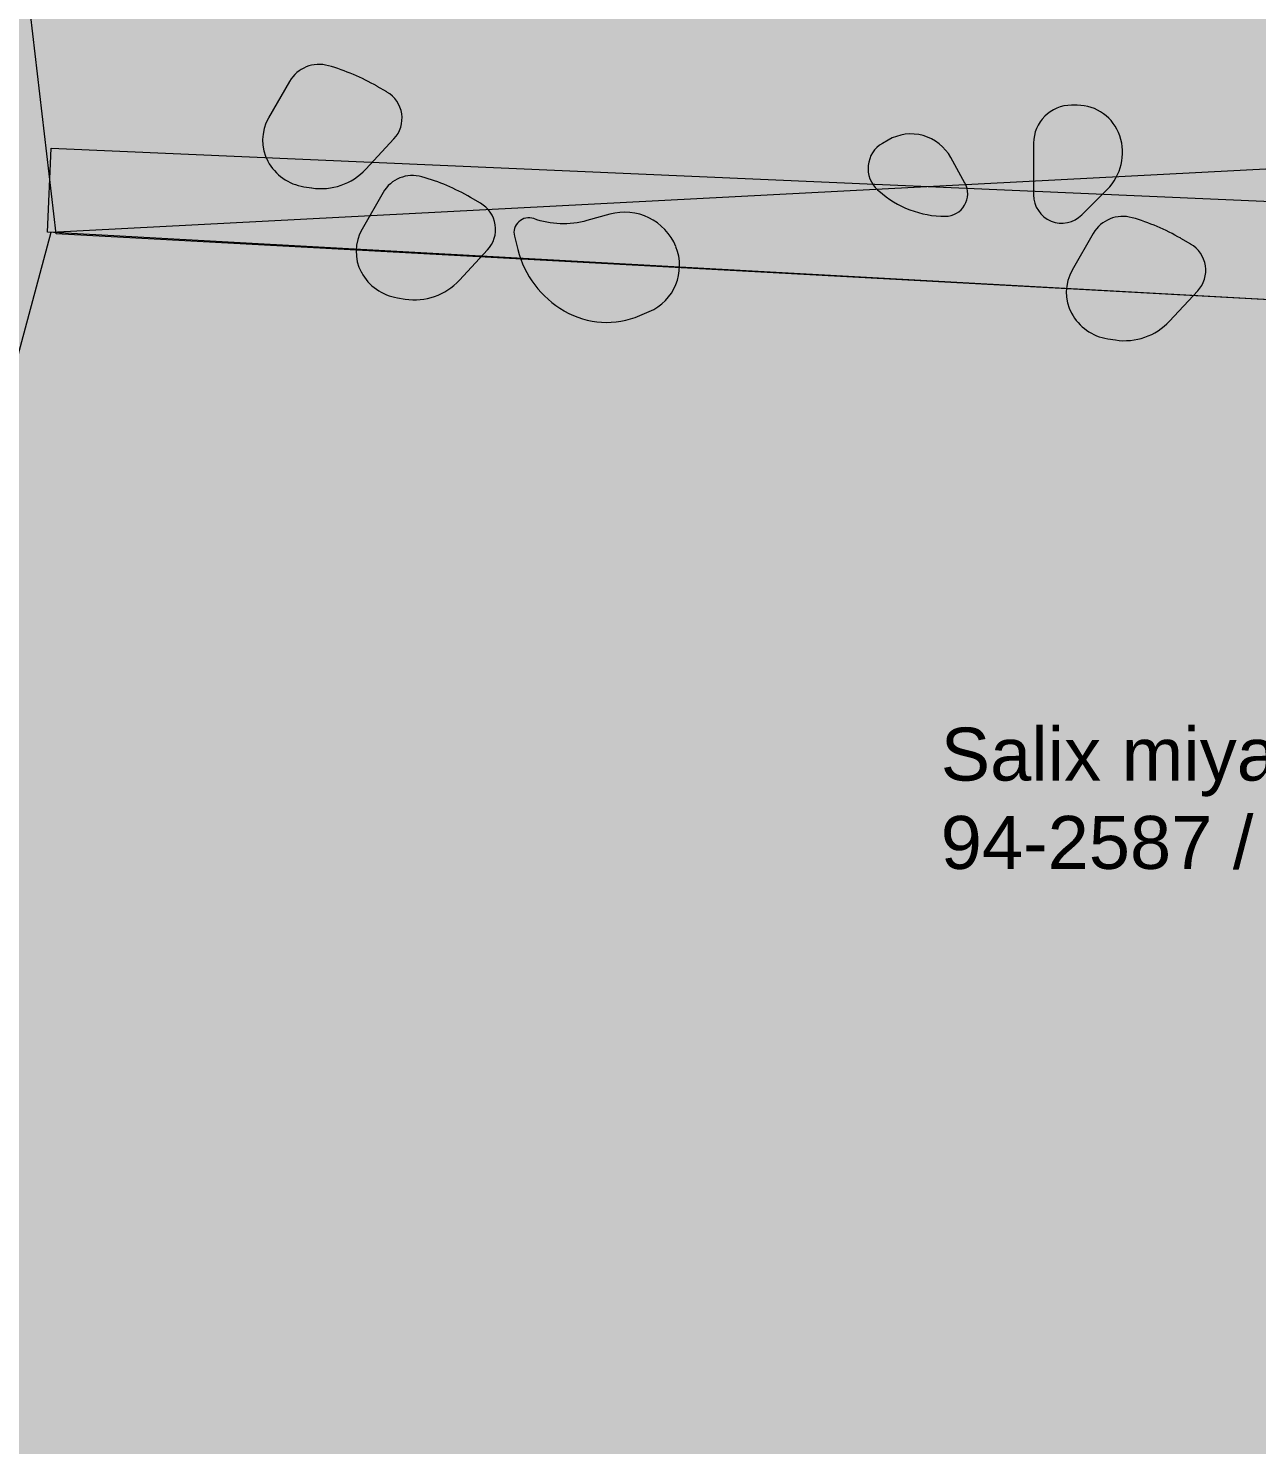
# Model space of a CAD drawing. Header units: metres. Extents: x 68582 to 69192, y 19191 to 19633.
# Drawn here: x 68707.1 to 68717.61, y 19306.64 to 19318.76 of the extents above; entities that cross this region are included whole.
import ezdxf

# ---------------------------------------------------------------- set-up
doc = ezdxf.new("R2010")
doc.units = ezdxf.units.M
doc.layers.get('0').update_dxf_attribs({"lineweight": 15})
doc.layers.add('hankintanumerot', color=7, linetype='Continuous', lineweight=5)
doc.layers.add('None', color=7, linetype='Continuous', lineweight=5)
doc.styles.add('Arial', font='arial.ttf')

msp = doc.modelspace()

# ---------------------------------------------------------------- hatches: boundary and pattern name
at = {"true_color": 0xd1f0d1, "transparency": 33554687}
msp.add_hatch(color=254, dxfattribs=at).paths.add_polyline_path([(68588.122, 19191.443), (69192.296, 19191.443), (69192.296, 19628.232), (68588.122, 19628.232)], flags=0)
at = {"true_color": 0xffffff, "transparency": 33554687}
msp.add_hatch(color=7, dxfattribs=at).paths.add_polyline_path([(68707.296, 19317.732), (68717.8, 19317.275), (68717.98, 19316.42), (68707.265, 19317.014)], flags=0)
at = {"layer": 'None', "linetype": 'Continuous', "lineweight": 0, "true_color": 0xa6caf0, "transparency": 33554687}
for points in [[(68717.62, 19317.56), (68717.98, 19316.42), (68707.34, 19317), (68707.12, 19318.88), (68706.3, 19321.14), (68706.4, 19325.6), (68706.4, 19326.8), (68705.4, 19330.4), (68705.4, 19336), (68706.6, 19344.8), (68707.4, 19350.4), (68707.8, 19355.2), (68707.8, 19359.8), (68707, 19368.6), (68706.4, 19373.8), (68704.6, 19378.6), (68702.8, 19386.2), (68703, 19389), (68705, 19392.2), (68705.4, 19393.47), (68711.75, 19395.52), (68712.8, 19394.2), (68714, 19394.2), (68716, 19394.4), (68718.2, 19392.8), (68719.6, 19389.2), (68720.6, 19386), (68721.8, 19383.6), (68727, 19378.8), (68730.4, 19375.8), (68733.8, 19373.4), (68736.6, 19370.4), (68738.4, 19369), (68741.2, 19364.8), (68741.8, 19362), (68742, 19358), (68741.2, 19352.4), (68739.4, 19346.8), (68738.2, 19343.8), (68736.6, 19340.8), (68732.37, 19337.6), (68728.2, 19332.4), (68725, 19329), (68723, 19326.2), (68720.56, 19321.68), (68719.84, 19320), (68718.84, 19318.38)], [(68717.98, 19316.42), (68719.199, 19314.637), (68720, 19312.3), (68721.189, 19308.3), (68721.889, 19304.4), (68722.324, 19303.031), (68723.728, 19300.6), (68724.2, 19300.098), (68725.45, 19299.01), (68727, 19297.906), (68732.6, 19296.251), (68735.613, 19295.97), (68741.159, 19295.97), (68746.1, 19296.296), (68754.8, 19297.3), (68762.2, 19298.166), (68767.661, 19298.768), (68769.4, 19298.768), (68772.7, 19298.276), (68775.684, 19297.411), (68776.943, 19296.684), (68778.19, 19295.15), (68781.641, 19290.905), (68783.434, 19287.8), (68784.295, 19285.3), (68784.62, 19283.4), (68784.68, 19282.143), (68784.68, 19272.77), (68784.401, 19269.5), (68783.61, 19266.53), (68781.993, 19263.7), (68779.703, 19259.733), (68778.55, 19258.58), (68775.491, 19257.2), (68771.9, 19255.354), (68767.892, 19253.523), (68765.1, 19252.55), (68762.745, 19252.085), (68760.058, 19251.623), (68755.485, 19250.395), (68749.8, 19248.868), (68745.4, 19247.928), (68740.4, 19247.232), (68732.7, 19247.079), (68725.281, 19247.746), (68723.77, 19248.119), (68719.46, 19251.4), (68714.159, 19256.2), (68712.442, 19258.2), (68709.801, 19262.1), (68709.02, 19264.09), (68708.376, 19267.463), (68707.423, 19276.4), (68707.303, 19278.5), (68707.13, 19286), (68706.877, 19296.987), (68706.738, 19303), (68706.567, 19310.4), (68706.591, 19314.4), (68707.296, 19317.014), (68717.74, 19317.56)]]:
    msp.add_hatch(color=151, dxfattribs=at).paths.add_polyline_path(points, flags=0)
at = {"layer": 'None', "linetype": 'Continuous', "lineweight": 0, "true_color": 0xffffff, "transparency": 33554687}
msp.add_hatch(color=7, dxfattribs=at).paths.add_polyline_path([(68699.767, 19291.068), (68698.85, 19300.03), (68698.611, 19303.021), (68698.468, 19306.019), (68698.42, 19309.019), (68698.42, 19315.559), (68698.54, 19326.601), (68698.9, 19337.637), (68699.246, 19345.617), (68699.28, 19346.852), (68699.275, 19348.087), (68699.231, 19349.322), (68699.147, 19350.555), (68699.025, 19351.784), (68698.863, 19353.009), (68698.663, 19354.228), (68698.424, 19355.44), (68698.146, 19356.644), (68697.739, 19358.183), (68697.282, 19359.709), (68696.776, 19361.218), (68696.221, 19362.711), (68695.617, 19364.184), (68694.966, 19365.638), (68694.268, 19367.069), (68685.377, 19384.574), (68687.16, 19385.48), (68696.038, 19368.001), (68696.768, 19366.504), (68697.449, 19364.984), (68698.08, 19363.442), (68698.661, 19361.881), (68699.191, 19360.301), (68699.669, 19358.705), (68700.095, 19357.095), (68700.385, 19355.836), (68700.635, 19354.568), (68700.845, 19353.292), (68701.014, 19352.011), (68701.142, 19350.725), (68701.229, 19349.435), (68701.276, 19348.144), (68701.281, 19346.851), (68701.246, 19345.559), (68700.611, 19330.961), (68700.468, 19326.559), (68700.42, 19322.155), (68700.42, 19318.747), (68700.421, 19318.713), (68700.422, 19318.678), (68700.425, 19318.643), (68700.43, 19318.608), (68700.435, 19318.574), (68700.442, 19318.54), (68700.45, 19318.506), (68700.459, 19318.472), (68700.469, 19318.439), (68700.48, 19318.406), (68700.493, 19318.373), (68700.506, 19318.341), (68700.521, 19318.31), (68700.537, 19318.279), (68700.554, 19318.248), (68700.571, 19318.218), (68700.59, 19318.189), (68700.61, 19318.16), (68700.631, 19318.133), (68700.653, 19318.106), (68700.676, 19318.079), (68700.7, 19318.054), (68700.724, 19318.029), (68700.75, 19318.005), (68700.776, 19317.982), (68700.803, 19317.96), (68700.831, 19317.939), (68700.859, 19317.919), (68700.889, 19317.9), (68700.918, 19317.882), (68700.949, 19317.865), (68700.98, 19317.849), (68701.012, 19317.835), (68701.044, 19317.821), (68701.076, 19317.808), (68701.109, 19317.797), (68701.142, 19317.787), (68701.176, 19317.778), (68701.21, 19317.77), (68701.244, 19317.763), (68701.278, 19317.757), (68701.313, 19317.753), (68701.348, 19317.75), (68701.383, 19317.748), (68701.417, 19317.747), (68707.296, 19317.732), (68707.296, 19317.014), (68701.534, 19317.014), (68701.499, 19317.013), (68701.465, 19317.011), (68701.43, 19317.008), (68701.396, 19317.004), (68701.362, 19316.999), (68701.328, 19316.992), (68701.294, 19316.985), (68701.261, 19316.976), (68701.228, 19316.966), (68701.195, 19316.955), (68701.163, 19316.942), (68701.131, 19316.929), (68701.1, 19316.914), (68701.069, 19316.899), (68701.038, 19316.882), (68701.009, 19316.865), (68700.98, 19316.846), (68700.951, 19316.826), (68700.924, 19316.806), (68700.897, 19316.784), (68700.87, 19316.762), (68700.845, 19316.738), (68700.82, 19316.714), (68700.796, 19316.689), (68700.774, 19316.663), (68700.752, 19316.637), (68700.731, 19316.609), (68700.71, 19316.581), (68700.691, 19316.552), (68700.673, 19316.523), (68700.656, 19316.493), (68700.64, 19316.462), (68700.625, 19316.431), (68700.611, 19316.4), (68700.598, 19316.368), (68700.587, 19316.335), (68700.576, 19316.302), (68700.567, 19316.269), (68700.559, 19316.235), (68700.552, 19316.202), (68700.546, 19316.168), (68700.541, 19316.133), (68700.537, 19316.099), (68700.535, 19316.064), (68700.534, 19316.03), (68700.42, 19309.06), (68700.467, 19306.096), (68700.609, 19303.135), (68700.845, 19300.18), (68701.751, 19291.325), (68702.85, 19281.21), (68700.862, 19280.994)], flags=0)
at = {"layer": 'None', "linetype": 'Continuous', "lineweight": 0, "true_color": 0xbbbbbb, "transparency": 33554687}
for points in [[(68709.669, 19318.438), (68709.659, 19318.44), (68709.649, 19318.443), (68709.639, 19318.444), (68709.629, 19318.446), (68709.619, 19318.447), (68709.609, 19318.448), (68709.598, 19318.449), (68709.588, 19318.449), (68709.578, 19318.449), (68709.568, 19318.448), (68709.558, 19318.447), (68709.548, 19318.446), (68709.538, 19318.444), (68709.528, 19318.442), (68709.518, 19318.44), (68709.508, 19318.438), (68709.498, 19318.435), (68709.489, 19318.431), (68709.479, 19318.428), (68709.47, 19318.424), (68709.461, 19318.419), (68709.452, 19318.415), (68709.443, 19318.41), (68709.434, 19318.405), (68709.426, 19318.399), (68709.417, 19318.393), (68709.409, 19318.387), (68709.401, 19318.381), (68709.394, 19318.374), (68709.386, 19318.367), (68709.379, 19318.36), (68709.372, 19318.352), (68709.365, 19318.345), (68709.359, 19318.337), (68709.353, 19318.329), (68709.347, 19318.32), (68709.342, 19318.312), (68709.336, 19318.303), (68709.156, 19317.991), (68709.15, 19317.979), (68709.144, 19317.968), (68709.138, 19317.956), (68709.133, 19317.944), (68709.128, 19317.932), (68709.124, 19317.92), (68709.12, 19317.908), (68709.117, 19317.895), (68709.114, 19317.883), (68709.111, 19317.87), (68709.109, 19317.858), (68709.107, 19317.845), (68709.106, 19317.832), (68709.105, 19317.819), (68709.105, 19317.806), (68709.105, 19317.793), (68709.105, 19317.781), (68709.106, 19317.768), (68709.108, 19317.755), (68709.109, 19317.742), (68709.112, 19317.729), (68709.114, 19317.717), (68709.117, 19317.704), (68709.121, 19317.692), (68709.124, 19317.68), (68709.129, 19317.668), (68709.133, 19317.656), (68709.139, 19317.644), (68709.144, 19317.632), (68709.15, 19317.621), (68709.157, 19317.608), (68709.165, 19317.596), (68709.173, 19317.583), (68709.181, 19317.571), (68709.19, 19317.56), (68709.199, 19317.549), (68709.208, 19317.538), (68709.218, 19317.527), (68709.228, 19317.517), (68709.239, 19317.507), (68709.25, 19317.497), (68709.261, 19317.488), (68709.273, 19317.479), (68709.285, 19317.471), (68709.297, 19317.463), (68709.309, 19317.455), (68709.322, 19317.448), (68709.335, 19317.441), (68709.348, 19317.435), (68709.361, 19317.429), (68709.375, 19317.424), (68709.389, 19317.419), (68709.402, 19317.415), (68709.417, 19317.411), (68709.431, 19317.408), (68709.445, 19317.405), (68709.459, 19317.402), (68709.525, 19317.392), (68709.543, 19317.39), (68709.561, 19317.388), (68709.579, 19317.387), (68709.598, 19317.386), (68709.616, 19317.386), (68709.634, 19317.387), (68709.653, 19317.388), (68709.671, 19317.39), (68709.689, 19317.393), (68709.707, 19317.396), (68709.725, 19317.4), (68709.742, 19317.405), (68709.76, 19317.41), (68709.777, 19317.415), (68709.794, 19317.422), (68709.811, 19317.429), (68709.828, 19317.436), (68709.844, 19317.444), (68709.86, 19317.453), (68709.876, 19317.462), (68709.892, 19317.472), (68709.907, 19317.482), (68709.922, 19317.493), (68709.936, 19317.504), (68709.95, 19317.516), (68709.963, 19317.528), (68709.977, 19317.541), (68709.989, 19317.554), (68710.229, 19317.812), (68710.235, 19317.819), (68710.241, 19317.825), (68710.246, 19317.833), (68710.251, 19317.84), (68710.256, 19317.847), (68710.261, 19317.855), (68710.266, 19317.863), (68710.27, 19317.87), (68710.274, 19317.878), (68710.277, 19317.887), (68710.281, 19317.895), (68710.284, 19317.903), (68710.287, 19317.912), (68710.289, 19317.92), (68710.291, 19317.929), (68710.293, 19317.938), (68710.295, 19317.947), (68710.296, 19317.955), (68710.297, 19317.964), (68710.298, 19317.973), (68710.298, 19317.982), (68710.298, 19317.991), (68710.298, 19318), (68710.297, 19318.009), (68710.296, 19318.018), (68710.295, 19318.027), (68710.294, 19318.036), (68710.292, 19318.044), (68710.29, 19318.053), (68710.287, 19318.062), (68710.285, 19318.07), (68710.282, 19318.079), (68710.278, 19318.087), (68710.275, 19318.095), (68710.271, 19318.103), (68710.267, 19318.111), (68710.263, 19318.119), (68710.258, 19318.127), (68710.253, 19318.134), (68710.248, 19318.141), (68710.242, 19318.149), (68710.237, 19318.156), (68710.231, 19318.162), (68710.225, 19318.169), (68710.218, 19318.175), (68710.212, 19318.181), (68710.205, 19318.187), (68710.198, 19318.193), (68710.191, 19318.198), (68710.184, 19318.203), (68710.176, 19318.208), (68710.169, 19318.213), (68710.084, 19318.261), (68710.035, 19318.289), (68709.984, 19318.315), (68709.933, 19318.339), (68709.882, 19318.362), (68709.829, 19318.384), (68709.776, 19318.403), (68709.723, 19318.421)], [(68712.417, 19318.495), (68712.406, 19318.495), (68712.396, 19318.494), (68712.386, 19318.494), (68712.375, 19318.493), (68712.365, 19318.491), (68712.355, 19318.49), (68712.345, 19318.487), (68712.335, 19318.485), (68712.324, 19318.482), (68712.315, 19318.479), (68712.305, 19318.475), (68712.295, 19318.472), (68712.286, 19318.467), (68712.276, 19318.463), (68712.267, 19318.458), (68712.258, 19318.453), (68712.249, 19318.448), (68712.24, 19318.442), (68712.232, 19318.436), (68712.224, 19318.429), (68712.216, 19318.423), (68712.208, 19318.416), (68712.2, 19318.409), (68712.193, 19318.401), (68712.186, 19318.394), (68712.179, 19318.386), (68712.173, 19318.378), (68712.167, 19318.369), (68712.161, 19318.361), (68712.155, 19318.352), (68712.15, 19318.343), (68712.145, 19318.334), (68712.14, 19318.325), (68712.136, 19318.315), (68712.132, 19318.306), (68712.128, 19318.296), (68712.125, 19318.286), (68712.122, 19318.276), (68712.119, 19318.266), (68712.117, 19318.256), (68712.115, 19318.246), (68712.113, 19318.236), (68712.072, 19317.942), (68712.071, 19317.933), (68712.07, 19317.925), (68712.07, 19317.916), (68712.07, 19317.907), (68712.07, 19317.899), (68712.07, 19317.89), (68712.071, 19317.881), (68712.072, 19317.873), (68712.073, 19317.864), (68712.075, 19317.856), (68712.077, 19317.847), (68712.079, 19317.839), (68712.082, 19317.83), (68712.085, 19317.822), (68712.088, 19317.814), (68712.091, 19317.806), (68712.095, 19317.798), (68712.099, 19317.79), (68712.103, 19317.783), (68712.107, 19317.775), (68712.112, 19317.768), (68712.117, 19317.761), (68712.122, 19317.754), (68712.128, 19317.747), (68712.133, 19317.741), (68712.139, 19317.734), (68712.145, 19317.728), (68712.152, 19317.722), (68712.158, 19317.716), (68712.165, 19317.711), (68712.172, 19317.706), (68712.179, 19317.701), (68712.186, 19317.696), (68712.194, 19317.691), (68712.201, 19317.687), (68712.209, 19317.683), (68712.217, 19317.68), (68712.225, 19317.676), (68712.233, 19317.673), (68712.241, 19317.67), (68712.25, 19317.668), (68712.258, 19317.665), (68712.267, 19317.663), (68712.275, 19317.662), (68712.284, 19317.66), (68712.307, 19317.657), (68712.331, 19317.655), (68712.355, 19317.654), (68712.379, 19317.653), (68712.403, 19317.653), (68712.427, 19317.654), (68712.451, 19317.656), (68712.474, 19317.659), (68712.498, 19317.662), (68712.522, 19317.666), (68712.545, 19317.671), (68712.568, 19317.677), (68712.591, 19317.683), (68712.614, 19317.691), (68712.637, 19317.699), (68712.659, 19317.707), (68712.681, 19317.717), (68712.702, 19317.727), (68712.724, 19317.738), (68712.745, 19317.75), (68712.874, 19317.826), (68712.882, 19317.83), (68712.89, 19317.835), (68712.897, 19317.841), (68712.905, 19317.846), (68712.912, 19317.852), (68712.919, 19317.858), (68712.925, 19317.864), (68712.932, 19317.871), (68712.938, 19317.878), (68712.944, 19317.885), (68712.95, 19317.892), (68712.956, 19317.899), (68712.961, 19317.907), (68712.966, 19317.914), (68712.971, 19317.922), (68712.975, 19317.93), (68712.979, 19317.938), (68712.983, 19317.947), (68712.987, 19317.955), (68712.99, 19317.964), (68712.993, 19317.973), (68712.996, 19317.981), (68712.998, 19317.99), (68713, 19317.999), (68713.002, 19318.008), (68713.004, 19318.017), (68713.005, 19318.026), (68713.006, 19318.036), (68713.006, 19318.045), (68713.007, 19318.054), (68713.006, 19318.063), (68713.006, 19318.072), (68713.005, 19318.082), (68713.004, 19318.091), (68713.003, 19318.1), (68713.001, 19318.109), (68712.999, 19318.118), (68712.997, 19318.127), (68712.994, 19318.136), (68712.992, 19318.144), (68712.988, 19318.153), (68712.985, 19318.161), (68712.981, 19318.17), (68712.977, 19318.178), (68712.973, 19318.186), (68712.968, 19318.194), (68712.963, 19318.202), (68712.958, 19318.21), (68712.953, 19318.217), (68712.947, 19318.224), (68712.941, 19318.231), (68712.935, 19318.238), (68712.928, 19318.245), (68712.872, 19318.301), (68712.856, 19318.317), (68712.839, 19318.332), (68712.821, 19318.347), (68712.803, 19318.361), (68712.784, 19318.375), (68712.765, 19318.388), (68712.746, 19318.4), (68712.726, 19318.412), (68712.705, 19318.422), (68712.684, 19318.433), (68712.663, 19318.442), (68712.642, 19318.451), (68712.62, 19318.458), (68712.598, 19318.466), (68712.576, 19318.472), (68712.554, 19318.478), (68712.531, 19318.482), (68712.509, 19318.487), (68712.486, 19318.49), (68712.463, 19318.492), (68712.44, 19318.494)], [(68708.7, 19317.953), (68708.685, 19317.965), (68708.669, 19317.977), (68708.653, 19317.988), (68708.637, 19317.998), (68708.62, 19318.008), (68708.603, 19318.017), (68708.586, 19318.026), (68708.568, 19318.034), (68708.55, 19318.042), (68708.532, 19318.048), (68708.514, 19318.055), (68708.495, 19318.06), (68708.476, 19318.065), (68708.457, 19318.069), (68708.438, 19318.073), (68708.419, 19318.076), (68708.4, 19318.078), (68708.38, 19318.08), (68708.361, 19318.081), (68708.341, 19318.081), (68708.322, 19318.08), (68708.303, 19318.079), (68708.283, 19318.078), (68708.264, 19318.075), (68708.245, 19318.072), (68708.226, 19318.068), (68708.207, 19318.064), (68708.188, 19318.059), (68708.17, 19318.053), (68708.151, 19318.047), (68708.133, 19318.04), (68708.115, 19318.032), (68708.098, 19318.024), (68708.081, 19318.015), (68708.064, 19318.006), (68707.901, 19317.912), (68707.883, 19317.901), (68707.864, 19317.889), (68707.847, 19317.877), (68707.829, 19317.863), (68707.812, 19317.85), (68707.796, 19317.836), (68707.78, 19317.821), (68707.765, 19317.805), (68707.75, 19317.789), (68707.736, 19317.773), (68707.722, 19317.756), (68707.709, 19317.739), (68707.696, 19317.721), (68707.685, 19317.703), (68707.673, 19317.684), (68707.663, 19317.665), (68707.653, 19317.646), (68707.644, 19317.626), (68707.635, 19317.606), (68707.628, 19317.586), (68707.62, 19317.565), (68707.614, 19317.545), (68707.608, 19317.524), (68707.604, 19317.502), (68707.599, 19317.481), (68707.596, 19317.46), (68707.593, 19317.438), (68707.591, 19317.416), (68707.59, 19317.395), (68707.59, 19317.373), (68707.59, 19317.361), (68707.591, 19317.348), (68707.592, 19317.336), (68707.593, 19317.324), (68707.595, 19317.312), (68707.597, 19317.3), (68707.6, 19317.288), (68707.603, 19317.276), (68707.607, 19317.264), (68707.611, 19317.253), (68707.615, 19317.241), (68707.62, 19317.23), (68707.625, 19317.219), (68707.63, 19317.208), (68707.636, 19317.197), (68707.642, 19317.186), (68707.649, 19317.176), (68707.656, 19317.166), (68707.663, 19317.156), (68707.671, 19317.146), (68707.678, 19317.137), (68707.687, 19317.128), (68707.695, 19317.119), (68707.704, 19317.11), (68707.713, 19317.102), (68707.723, 19317.094), (68707.732, 19317.087), (68707.742, 19317.079), (68707.752, 19317.072), (68707.763, 19317.066), (68707.773, 19317.06), (68707.784, 19317.054), (68707.795, 19317.048), (68707.806, 19317.043), (68707.817, 19317.039), (68707.829, 19317.034), (68707.841, 19317.03), (68707.852, 19317.027), (68707.864, 19317.024), (68707.876, 19317.021), (68707.888, 19317.019), (68707.9, 19317.017), (68707.913, 19317.015), (68707.925, 19317.014), (68707.937, 19317.014), (68707.949, 19317.014), (68708.2, 19317.014), (68708.224, 19317.014), (68708.248, 19317.015), (68708.272, 19317.017), (68708.296, 19317.02), (68708.32, 19317.024), (68708.344, 19317.029), (68708.368, 19317.034), (68708.391, 19317.04), (68708.414, 19317.048), (68708.437, 19317.055), (68708.46, 19317.064), (68708.482, 19317.073), (68708.504, 19317.084), (68708.525, 19317.095), (68708.546, 19317.106), (68708.567, 19317.119), (68708.587, 19317.132), (68708.607, 19317.146), (68708.627, 19317.16), (68708.645, 19317.176), (68708.664, 19317.192), (68708.681, 19317.208), (68708.698, 19317.225), (68708.715, 19317.243), (68708.731, 19317.261), (68708.746, 19317.28), (68708.76, 19317.299), (68708.774, 19317.319), (68708.788, 19317.339), (68708.8, 19317.36), (68708.806, 19317.37), (68708.813, 19317.384), (68708.821, 19317.398), (68708.827, 19317.412), (68708.833, 19317.426), (68708.839, 19317.441), (68708.844, 19317.456), (68708.849, 19317.471), (68708.853, 19317.486), (68708.857, 19317.501), (68708.86, 19317.517), (68708.862, 19317.532), (68708.864, 19317.548), (68708.866, 19317.564), (68708.867, 19317.579), (68708.867, 19317.595), (68708.867, 19317.611), (68708.866, 19317.626), (68708.865, 19317.642), (68708.863, 19317.658), (68708.861, 19317.673), (68708.858, 19317.689), (68708.855, 19317.704), (68708.851, 19317.719), (68708.847, 19317.734), (68708.842, 19317.749), (68708.836, 19317.764), (68708.831, 19317.779), (68708.824, 19317.793), (68708.817, 19317.807), (68708.81, 19317.821), (68708.802, 19317.835), (68708.794, 19317.848), (68708.785, 19317.861), (68708.776, 19317.874), (68708.766, 19317.886), (68708.756, 19317.898), (68708.746, 19317.91), (68708.735, 19317.921), (68708.724, 19317.932), (68708.712, 19317.943)], [(68711.536, 19317.949), (68711.529, 19317.961), (68711.522, 19317.972), (68711.514, 19317.983), (68711.507, 19317.994), (68711.498, 19318.005), (68711.49, 19318.015), (68711.481, 19318.025), (68711.471, 19318.035), (68711.462, 19318.044), (68711.452, 19318.053), (68711.442, 19318.062), (68711.431, 19318.07), (68711.42, 19318.078), (68711.409, 19318.086), (68711.398, 19318.093), (68711.386, 19318.1), (68711.374, 19318.106), (68711.362, 19318.112), (68711.35, 19318.118), (68711.337, 19318.123), (68711.325, 19318.128), (68711.312, 19318.132), (68711.299, 19318.136), (68711.286, 19318.139), (68711.273, 19318.142), (68711.26, 19318.145), (68711.246, 19318.147), (68711.233, 19318.148), (68711.22, 19318.149), (68711.206, 19318.15), (68711.193, 19318.15), (68711.179, 19318.15), (68711.166, 19318.149), (68711.152, 19318.148), (68711.139, 19318.146), (68711.126, 19318.144), (68711.113, 19318.141), (68711.1, 19318.138), (68711.087, 19318.135), (68711.074, 19318.131), (68711.061, 19318.126), (68711.048, 19318.121), (68711.036, 19318.116), (68711.024, 19318.11), (68711.012, 19318.104), (68711, 19318.098), (68710.951, 19318.069), (68710.944, 19318.065), (68710.937, 19318.061), (68710.93, 19318.056), (68710.923, 19318.051), (68710.916, 19318.045), (68710.91, 19318.04), (68710.904, 19318.034), (68710.898, 19318.028), (68710.892, 19318.022), (68710.886, 19318.016), (68710.881, 19318.009), (68710.876, 19318.002), (68710.871, 19317.995), (68710.866, 19317.988), (68710.862, 19317.981), (68710.858, 19317.974), (68710.854, 19317.966), (68710.85, 19317.959), (68710.847, 19317.951), (68710.844, 19317.943), (68710.841, 19317.935), (68710.838, 19317.927), (68710.836, 19317.919), (68710.834, 19317.911), (68710.832, 19317.902), (68710.831, 19317.894), (68710.83, 19317.886), (68710.829, 19317.877), (68710.828, 19317.869), (68710.828, 19317.861), (68710.828, 19317.852), (68710.828, 19317.844), (68710.829, 19317.835), (68710.83, 19317.827), (68710.831, 19317.818), (68710.832, 19317.81), (68710.834, 19317.802), (68710.836, 19317.794), (68710.838, 19317.785), (68710.841, 19317.777), (68710.844, 19317.769), (68710.847, 19317.762), (68710.85, 19317.754), (68710.854, 19317.746), (68710.858, 19317.739), (68710.862, 19317.731), (68710.866, 19317.724), (68710.871, 19317.717), (68710.876, 19317.71), (68710.881, 19317.704), (68710.886, 19317.697), (68710.892, 19317.691), (68710.898, 19317.685), (68710.904, 19317.679), (68710.91, 19317.673), (68710.921, 19317.663), (68710.944, 19317.643), (68710.967, 19317.625), (68710.99, 19317.607), (68711.015, 19317.59), (68711.04, 19317.574), (68711.065, 19317.559), (68711.091, 19317.545), (68711.117, 19317.532), (68711.144, 19317.519), (68711.171, 19317.508), (68711.199, 19317.497), (68711.227, 19317.488), (68711.255, 19317.479), (68711.284, 19317.471), (68711.313, 19317.465), (68711.342, 19317.459), (68711.371, 19317.454), (68711.4, 19317.451), (68711.43, 19317.448), (68711.459, 19317.447), (68711.489, 19317.446), (68711.495, 19317.446), (68711.502, 19317.447), (68711.509, 19317.447), (68711.515, 19317.448), (68711.522, 19317.449), (68711.528, 19317.45), (68711.535, 19317.452), (68711.541, 19317.454), (68711.547, 19317.456), (68711.554, 19317.458), (68711.56, 19317.46), (68711.566, 19317.463), (68711.572, 19317.465), (68711.578, 19317.468), (68711.584, 19317.472), (68711.59, 19317.475), (68711.595, 19317.479), (68711.601, 19317.482), (68711.606, 19317.486), (68711.611, 19317.49), (68711.616, 19317.495), (68711.621, 19317.499), (68711.626, 19317.504), (68711.63, 19317.509), (68711.635, 19317.514), (68711.639, 19317.519), (68711.643, 19317.524), (68711.647, 19317.529), (68711.65, 19317.535), (68711.654, 19317.541), (68711.657, 19317.546), (68711.66, 19317.552), (68711.663, 19317.558), (68711.666, 19317.564), (68711.668, 19317.57), (68711.67, 19317.577), (68711.672, 19317.583), (68711.674, 19317.589), (68711.676, 19317.596), (68711.677, 19317.602), (68711.678, 19317.609), (68711.679, 19317.615), (68711.68, 19317.622), (68711.68, 19317.629), (68711.68, 19317.635), (68711.68, 19317.642), (68711.68, 19317.649), (68711.68, 19317.655), (68711.679, 19317.662), (68711.678, 19317.668), (68711.677, 19317.675), (68711.675, 19317.681), (68711.674, 19317.688), (68711.672, 19317.694), (68711.67, 19317.7), (68711.668, 19317.707), (68711.665, 19317.713), (68711.663, 19317.719), (68711.66, 19317.725), (68711.657, 19317.731)], [(68716.437, 19317.837), (68716.433, 19317.85), (68716.428, 19317.862), (68716.423, 19317.875), (68716.417, 19317.887), (68716.411, 19317.899), (68716.405, 19317.91), (68716.398, 19317.922), (68716.39, 19317.933), (68716.383, 19317.944), (68716.374, 19317.954), (68716.366, 19317.964), (68716.357, 19317.974), (68716.348, 19317.984), (68716.339, 19317.993), (68716.329, 19318.003), (68716.319, 19318.011), (68716.308, 19318.02), (68716.298, 19318.028), (68716.287, 19318.035), (68716.276, 19318.042), (68716.264, 19318.049), (68716.252, 19318.056), (68716.241, 19318.062), (68716.229, 19318.067), (68716.216, 19318.072), (68716.204, 19318.077), (68716.191, 19318.081), (68716.178, 19318.085), (68716.166, 19318.089), (68716.153, 19318.092), (68716.14, 19318.094), (68716.126, 19318.096), (68716.113, 19318.098), (68716.1, 19318.099), (68716.087, 19318.1), (68716.073, 19318.1), (68716.025, 19318.1), (68716.014, 19318.1), (68716.003, 19318.099), (68715.992, 19318.098), (68715.981, 19318.097), (68715.97, 19318.095), (68715.959, 19318.093), (68715.948, 19318.091), (68715.937, 19318.088), (68715.927, 19318.085), (68715.916, 19318.081), (68715.906, 19318.077), (68715.895, 19318.073), (68715.885, 19318.068), (68715.875, 19318.064), (68715.866, 19318.058), (68715.856, 19318.053), (68715.847, 19318.047), (68715.838, 19318.041), (68715.829, 19318.034), (68715.82, 19318.027), (68715.811, 19318.02), (68715.803, 19318.013), (68715.795, 19318.005), (68715.787, 19317.997), (68715.78, 19317.989), (68715.773, 19317.98), (68715.766, 19317.971), (68715.759, 19317.962), (68715.753, 19317.953), (68715.747, 19317.944), (68715.742, 19317.934), (68715.736, 19317.925), (68715.731, 19317.915), (68715.727, 19317.904), (68715.723, 19317.894), (68715.719, 19317.884), (68715.715, 19317.873), (68715.712, 19317.863), (68715.709, 19317.852), (68715.707, 19317.841), (68715.705, 19317.83), (68715.703, 19317.819), (68715.702, 19317.808), (68715.701, 19317.797), (68715.7, 19317.786), (68715.7, 19317.775), (68715.7, 19317.333), (68715.7, 19317.325), (68715.701, 19317.317), (68715.701, 19317.308), (68715.702, 19317.3), (68715.704, 19317.292), (68715.705, 19317.283), (68715.707, 19317.275), (68715.709, 19317.267), (68715.712, 19317.259), (68715.714, 19317.251), (68715.717, 19317.243), (68715.721, 19317.236), (68715.724, 19317.228), (68715.728, 19317.221), (68715.732, 19317.213), (68715.736, 19317.206), (68715.741, 19317.199), (68715.745, 19317.192), (68715.75, 19317.186), (68715.756, 19317.179), (68715.761, 19317.173), (68715.767, 19317.166), (68715.773, 19317.161), (68715.779, 19317.155), (68715.785, 19317.149), (68715.792, 19317.144), (68715.798, 19317.139), (68715.805, 19317.134), (68715.812, 19317.129), (68715.819, 19317.125), (68715.826, 19317.121), (68715.834, 19317.117), (68715.841, 19317.113), (68715.849, 19317.11), (68715.857, 19317.107), (68715.865, 19317.104), (68715.873, 19317.102), (68715.881, 19317.099), (68715.889, 19317.098), (68715.897, 19317.096), (68715.905, 19317.094), (68715.914, 19317.093), (68715.922, 19317.093), (68715.93, 19317.092), (68715.939, 19317.092), (68715.947, 19317.092), (68715.956, 19317.092), (68715.964, 19317.093), (68715.972, 19317.094), (68715.981, 19317.095), (68715.989, 19317.096), (68715.997, 19317.098), (68716.005, 19317.1), (68716.013, 19317.103), (68716.021, 19317.105), (68716.029, 19317.108), (68716.037, 19317.111), (68716.044, 19317.115), (68716.052, 19317.118), (68716.059, 19317.122), (68716.066, 19317.126), (68716.074, 19317.131), (68716.08, 19317.136), (68716.087, 19317.141), (68716.094, 19317.146), (68716.1, 19317.151), (68716.106, 19317.157), (68716.112, 19317.162), (68716.329, 19317.379), (68716.34, 19317.39), (68716.35, 19317.402), (68716.36, 19317.414), (68716.37, 19317.426), (68716.379, 19317.439), (68716.388, 19317.451), (68716.396, 19317.465), (68716.404, 19317.478), (68716.411, 19317.492), (68716.418, 19317.505), (68716.424, 19317.52), (68716.43, 19317.534), (68716.435, 19317.548), (68716.44, 19317.563), (68716.445, 19317.578), (68716.448, 19317.593), (68716.452, 19317.608), (68716.455, 19317.623), (68716.457, 19317.639), (68716.458, 19317.654), (68716.46, 19317.67), (68716.46, 19317.685), (68716.46, 19317.701), (68716.46, 19317.716), (68716.459, 19317.732), (68716.458, 19317.747), (68716.456, 19317.762), (68716.453, 19317.778), (68716.45, 19317.793), (68716.446, 19317.808), (68716.442, 19317.823)], [(68714.992, 19317.653), (68714.985, 19317.664), (68714.978, 19317.676), (68714.971, 19317.687), (68714.963, 19317.698), (68714.955, 19317.708), (68714.946, 19317.719), (68714.937, 19317.729), (68714.928, 19317.739), (68714.918, 19317.748), (68714.908, 19317.757), (68714.898, 19317.766), (68714.887, 19317.774), (68714.876, 19317.782), (68714.865, 19317.79), (68714.854, 19317.797), (68714.842, 19317.804), (68714.83, 19317.81), (68714.818, 19317.816), (68714.806, 19317.822), (68714.794, 19317.827), (68714.781, 19317.831), (68714.768, 19317.836), (68714.755, 19317.84), (68714.742, 19317.843), (68714.729, 19317.846), (68714.716, 19317.848), (68714.703, 19317.85), (68714.689, 19317.852), (68714.676, 19317.853), (68714.662, 19317.854), (68714.649, 19317.854), (68714.636, 19317.853), (68714.622, 19317.853), (68714.609, 19317.851), (68714.595, 19317.85), (68714.582, 19317.848), (68714.569, 19317.845), (68714.556, 19317.842), (68714.543, 19317.838), (68714.53, 19317.834), (68714.517, 19317.83), (68714.505, 19317.825), (68714.492, 19317.82), (68714.48, 19317.814), (68714.468, 19317.808), (68714.456, 19317.802), (68714.407, 19317.773), (68714.4, 19317.769), (68714.393, 19317.764), (68714.386, 19317.759), (68714.379, 19317.754), (68714.373, 19317.749), (68714.366, 19317.743), (68714.36, 19317.738), (68714.354, 19317.732), (68714.348, 19317.726), (68714.343, 19317.719), (68714.337, 19317.713), (68714.332, 19317.706), (68714.327, 19317.699), (68714.323, 19317.692), (68714.318, 19317.685), (68714.314, 19317.678), (68714.31, 19317.67), (68714.306, 19317.662), (68714.303, 19317.655), (68714.3, 19317.647), (68714.297, 19317.639), (68714.294, 19317.631), (68714.292, 19317.623), (68714.29, 19317.614), (68714.288, 19317.606), (68714.287, 19317.598), (68714.286, 19317.589), (68714.285, 19317.581), (68714.284, 19317.573), (68714.284, 19317.564), (68714.284, 19317.556), (68714.284, 19317.547), (68714.285, 19317.539), (68714.286, 19317.53), (68714.287, 19317.522), (68714.288, 19317.514), (68714.29, 19317.506), (68714.292, 19317.497), (68714.295, 19317.489), (68714.297, 19317.481), (68714.3, 19317.473), (68714.303, 19317.465), (68714.306, 19317.458), (68714.31, 19317.45), (68714.314, 19317.442), (68714.318, 19317.435), (68714.323, 19317.428), (68714.327, 19317.421), (68714.332, 19317.414), (68714.337, 19317.407), (68714.343, 19317.401), (68714.348, 19317.394), (68714.354, 19317.388), (68714.36, 19317.382), (68714.366, 19317.377), (68714.378, 19317.366), (68714.4, 19317.347), (68714.423, 19317.329), (68714.447, 19317.311), (68714.471, 19317.294), (68714.496, 19317.278), (68714.521, 19317.263), (68714.547, 19317.249), (68714.573, 19317.235), (68714.6, 19317.223), (68714.628, 19317.211), (68714.655, 19317.201), (68714.683, 19317.191), (68714.711, 19317.183), (68714.74, 19317.175), (68714.769, 19317.168), (68714.798, 19317.163), (68714.827, 19317.158), (68714.856, 19317.155), (68714.886, 19317.152), (68714.915, 19317.151), (68714.945, 19317.15), (68714.952, 19317.15), (68714.958, 19317.15), (68714.965, 19317.151), (68714.971, 19317.152), (68714.978, 19317.153), (68714.984, 19317.154), (68714.991, 19317.156), (68714.997, 19317.157), (68715.004, 19317.159), (68715.01, 19317.161), (68715.016, 19317.164), (68715.022, 19317.166), (68715.028, 19317.169), (68715.034, 19317.172), (68715.04, 19317.175), (68715.046, 19317.179), (68715.051, 19317.182), (68715.057, 19317.186), (68715.062, 19317.19), (68715.067, 19317.194), (68715.072, 19317.198), (68715.077, 19317.203), (68715.082, 19317.208), (68715.086, 19317.212), (68715.091, 19317.217), (68715.095, 19317.222), (68715.099, 19317.228), (68715.103, 19317.233), (68715.107, 19317.239), (68715.11, 19317.244), (68715.113, 19317.25), (68715.116, 19317.256), (68715.119, 19317.262), (68715.122, 19317.268), (68715.124, 19317.274), (68715.127, 19317.28), (68715.129, 19317.287), (68715.13, 19317.293), (68715.132, 19317.3), (68715.133, 19317.306), (68715.134, 19317.313), (68715.135, 19317.319), (68715.136, 19317.326), (68715.136, 19317.332), (68715.137, 19317.339), (68715.137, 19317.346), (68715.136, 19317.352), (68715.136, 19317.359), (68715.135, 19317.365), (68715.134, 19317.372), (68715.133, 19317.379), (68715.132, 19317.385), (68715.13, 19317.391), (68715.128, 19317.398), (68715.126, 19317.404), (68715.124, 19317.41), (68715.121, 19317.417), (68715.119, 19317.423), (68715.116, 19317.429), (68715.113, 19317.434)], [(68710.469, 19317.487), (68710.459, 19317.49), (68710.449, 19317.492), (68710.439, 19317.494), (68710.429, 19317.496), (68710.419, 19317.497), (68710.409, 19317.498), (68710.398, 19317.499), (68710.388, 19317.499), (68710.378, 19317.499), (68710.368, 19317.498), (68710.358, 19317.497), (68710.348, 19317.496), (68710.338, 19317.494), (68710.328, 19317.492), (68710.318, 19317.49), (68710.308, 19317.487), (68710.298, 19317.484), (68710.289, 19317.481), (68710.279, 19317.477), (68710.27, 19317.474), (68710.261, 19317.469), (68710.252, 19317.465), (68710.243, 19317.46), (68710.234, 19317.454), (68710.226, 19317.449), (68710.217, 19317.443), (68710.209, 19317.437), (68710.201, 19317.431), (68710.194, 19317.424), (68710.186, 19317.417), (68710.179, 19317.41), (68710.172, 19317.402), (68710.165, 19317.395), (68710.159, 19317.387), (68710.153, 19317.379), (68710.147, 19317.37), (68710.142, 19317.362), (68710.136, 19317.353), (68709.956, 19317.04), (68709.95, 19317.029), (68709.944, 19317.018), (68709.938, 19317.006), (68709.933, 19316.994), (68709.928, 19316.982), (68709.924, 19316.97), (68709.92, 19316.958), (68709.917, 19316.945), (68709.914, 19316.933), (68709.911, 19316.92), (68709.909, 19316.908), (68709.907, 19316.895), (68709.906, 19316.882), (68709.905, 19316.869), (68709.905, 19316.856), (68709.905, 19316.843), (68709.905, 19316.83), (68709.906, 19316.818), (68709.908, 19316.805), (68709.909, 19316.792), (68709.912, 19316.779), (68709.914, 19316.767), (68709.917, 19316.754), (68709.921, 19316.742), (68709.924, 19316.73), (68709.929, 19316.717), (68709.933, 19316.705), (68709.939, 19316.694), (68709.944, 19316.682), (68709.95, 19316.671), (68709.957, 19316.658), (68709.965, 19316.645), (68709.973, 19316.633), (68709.981, 19316.621), (68709.99, 19316.61), (68709.999, 19316.598), (68710.008, 19316.587), (68710.018, 19316.577), (68710.028, 19316.567), (68710.039, 19316.557), (68710.05, 19316.547), (68710.061, 19316.538), (68710.073, 19316.529), (68710.085, 19316.521), (68710.097, 19316.513), (68710.109, 19316.505), (68710.122, 19316.498), (68710.135, 19316.491), (68710.148, 19316.485), (68710.161, 19316.479), (68710.175, 19316.474), (68710.189, 19316.469), (68710.202, 19316.465), (68710.217, 19316.461), (68710.231, 19316.457), (68710.245, 19316.454), (68710.259, 19316.452), (68710.325, 19316.442), (68710.343, 19316.44), (68710.361, 19316.438), (68710.379, 19316.437), (68710.398, 19316.436), (68710.416, 19316.436), (68710.434, 19316.437), (68710.453, 19316.438), (68710.471, 19316.44), (68710.489, 19316.443), (68710.507, 19316.446), (68710.525, 19316.45), (68710.542, 19316.454), (68710.56, 19316.46), (68710.577, 19316.465), (68710.594, 19316.472), (68710.611, 19316.478), (68710.628, 19316.486), (68710.644, 19316.494), (68710.66, 19316.503), (68710.676, 19316.512), (68710.692, 19316.522), (68710.707, 19316.532), (68710.722, 19316.543), (68710.736, 19316.554), (68710.75, 19316.566), (68710.763, 19316.578), (68710.777, 19316.591), (68710.789, 19316.604), (68711.029, 19316.862), (68711.035, 19316.869), (68711.041, 19316.875), (68711.046, 19316.882), (68711.051, 19316.89), (68711.056, 19316.897), (68711.061, 19316.905), (68711.066, 19316.912), (68711.07, 19316.92), (68711.074, 19316.928), (68711.077, 19316.937), (68711.081, 19316.945), (68711.084, 19316.953), (68711.087, 19316.962), (68711.089, 19316.97), (68711.091, 19316.979), (68711.093, 19316.988), (68711.095, 19316.997), (68711.096, 19317.005), (68711.097, 19317.014), (68711.098, 19317.023), (68711.098, 19317.032), (68711.098, 19317.041), (68711.098, 19317.05), (68711.097, 19317.059), (68711.096, 19317.068), (68711.095, 19317.077), (68711.094, 19317.086), (68711.092, 19317.094), (68711.09, 19317.103), (68711.087, 19317.112), (68711.085, 19317.12), (68711.082, 19317.129), (68711.078, 19317.137), (68711.075, 19317.145), (68711.071, 19317.153), (68711.067, 19317.161), (68711.063, 19317.169), (68711.058, 19317.177), (68711.053, 19317.184), (68711.048, 19317.191), (68711.042, 19317.198), (68711.037, 19317.205), (68711.031, 19317.212), (68711.025, 19317.219), (68711.018, 19317.225), (68711.012, 19317.231), (68711.005, 19317.237), (68710.998, 19317.243), (68710.991, 19317.248), (68710.984, 19317.253), (68710.976, 19317.258), (68710.969, 19317.262), (68710.884, 19317.311), (68710.835, 19317.339), (68710.784, 19317.365), (68710.733, 19317.389), (68710.682, 19317.412), (68710.629, 19317.433), (68710.576, 19317.453), (68710.523, 19317.471)], [(68713.729, 19317.353), (68713.707, 19317.364), (68713.684, 19317.375), (68713.662, 19317.384), (68713.638, 19317.393), (68713.615, 19317.401), (68713.591, 19317.409), (68713.567, 19317.415), (68713.543, 19317.421), (68713.519, 19317.426), (68713.494, 19317.43), (68713.469, 19317.433), (68713.445, 19317.436), (68713.42, 19317.437), (68713.395, 19317.438), (68713.37, 19317.438), (68713.345, 19317.437), (68713.321, 19317.435), (68713.296, 19317.433), (68713.271, 19317.429), (68713.247, 19317.425), (68713.223, 19317.42), (68713.198, 19317.414), (68713.174, 19317.408), (68713.151, 19317.4), (68713.14, 19317.396), (68713.13, 19317.392), (68713.12, 19317.388), (68713.11, 19317.383), (68713.1, 19317.378), (68713.091, 19317.373), (68713.081, 19317.367), (68713.072, 19317.361), (68713.063, 19317.355), (68713.054, 19317.348), (68713.046, 19317.341), (68713.038, 19317.334), (68713.03, 19317.326), (68713.022, 19317.318), (68713.014, 19317.31), (68713.007, 19317.302), (68713, 19317.293), (68712.994, 19317.284), (68712.988, 19317.275), (68712.982, 19317.266), (68712.976, 19317.256), (68712.971, 19317.247), (68712.966, 19317.237), (68712.961, 19317.227), (68712.957, 19317.217), (68712.953, 19317.206), (68712.95, 19317.196), (68712.947, 19317.185), (68712.944, 19317.175), (68712.941, 19317.164), (68712.939, 19317.153), (68712.938, 19317.142), (68712.937, 19317.131), (68712.936, 19317.12), (68712.935, 19317.109), (68712.935, 19317.098), (68712.935, 19317.087), (68712.936, 19317.076), (68712.937, 19317.065), (68712.939, 19317.054), (68712.94, 19317.044), (68712.943, 19317.033), (68712.945, 19317.022), (68712.948, 19317.011), (68712.951, 19317.001), (68712.973, 19316.935), (68712.98, 19316.917), (68712.987, 19316.898), (68712.995, 19316.88), (68713.004, 19316.862), (68713.013, 19316.844), (68713.023, 19316.826), (68713.033, 19316.809), (68713.044, 19316.793), (68713.055, 19316.776), (68713.067, 19316.76), (68713.08, 19316.745), (68713.093, 19316.73), (68713.107, 19316.715), (68713.121, 19316.701), (68713.136, 19316.687), (68713.151, 19316.674), (68713.166, 19316.662), (68713.182, 19316.65), (68713.198, 19316.638), (68713.215, 19316.627), (68713.232, 19316.617), (68713.25, 19316.607), (68713.267, 19316.598), (68713.286, 19316.589), (68713.304, 19316.581), (68713.323, 19316.574), (68713.341, 19316.568), (68713.36, 19316.562), (68713.38, 19316.556), (68713.399, 19316.552), (68713.419, 19316.548), (68713.438, 19316.544), (68713.458, 19316.542), (68713.478, 19316.54), (68713.641, 19316.527), (68713.664, 19316.525), (68713.686, 19316.524), (68713.709, 19316.525), (68713.732, 19316.526), (68713.754, 19316.527), (68713.777, 19316.53), (68713.799, 19316.533), (68713.821, 19316.537), (68713.843, 19316.542), (68713.865, 19316.548), (68713.887, 19316.554), (68713.908, 19316.561), (68713.929, 19316.569), (68713.95, 19316.577), (68713.971, 19316.587), (68713.991, 19316.597), (68714.011, 19316.608), (68714.031, 19316.619), (68714.05, 19316.631), (68714.068, 19316.644), (68714.087, 19316.657), (68714.104, 19316.671), (68714.121, 19316.686), (68714.138, 19316.701), (68714.154, 19316.717), (68714.17, 19316.733), (68714.185, 19316.75), (68714.191, 19316.757), (68714.196, 19316.764), (68714.202, 19316.772), (68714.207, 19316.779), (68714.211, 19316.787), (68714.216, 19316.795), (68714.22, 19316.803), (68714.224, 19316.811), (68714.228, 19316.819), (68714.231, 19316.828), (68714.234, 19316.836), (68714.237, 19316.845), (68714.24, 19316.853), (68714.242, 19316.862), (68714.244, 19316.871), (68714.245, 19316.88), (68714.246, 19316.889), (68714.247, 19316.898), (68714.248, 19316.907), (68714.248, 19316.916), (68714.248, 19316.925), (68714.248, 19316.934), (68714.248, 19316.943), (68714.247, 19316.952), (68714.245, 19316.961), (68714.244, 19316.97), (68714.242, 19316.979), (68714.24, 19316.988), (68714.237, 19316.997), (68714.235, 19317.005), (68714.232, 19317.014), (68714.228, 19317.022), (68714.225, 19317.031), (68714.221, 19317.039), (68714.216, 19317.047), (68714.212, 19317.055), (68714.207, 19317.062), (68714.202, 19317.07), (68714.197, 19317.077), (68714.191, 19317.085), (68714.186, 19317.092), (68714.18, 19317.098), (68714.173, 19317.105), (68714.167, 19317.111), (68714.16, 19317.118), (68714.153, 19317.123), (68714.146, 19317.129), (68714.139, 19317.135), (68714.132, 19317.14), (68714.124, 19317.145), (68714.116, 19317.149), (68714.108, 19317.154)], [(68711.425, 19317.13), (68711.421, 19317.132), (68711.417, 19317.133), (68711.412, 19317.134), (68711.408, 19317.135), (68711.404, 19317.136), (68711.399, 19317.136), (68711.395, 19317.137), (68711.39, 19317.137), (68711.386, 19317.137), (68711.381, 19317.137), (68711.377, 19317.137), (68711.373, 19317.137), (68711.368, 19317.137), (68711.364, 19317.136), (68711.359, 19317.135), (68711.355, 19317.135), (68711.351, 19317.133), (68711.346, 19317.132), (68711.342, 19317.131), (68711.338, 19317.13), (68711.334, 19317.128), (68711.33, 19317.126), (68711.326, 19317.124), (68711.322, 19317.122), (68711.318, 19317.12), (68711.314, 19317.118), (68711.31, 19317.115), (68711.307, 19317.113), (68711.303, 19317.11), (68711.3, 19317.107), (68711.297, 19317.104), (68711.293, 19317.101), (68711.29, 19317.098), (68711.287, 19317.095), (68711.284, 19317.091), (68711.282, 19317.088), (68711.279, 19317.084), (68711.276, 19317.081), (68711.274, 19317.077), (68711.272, 19317.073), (68711.27, 19317.069), (68711.268, 19317.065), (68711.266, 19317.061), (68711.264, 19317.057), (68711.262, 19317.053), (68711.261, 19317.049), (68711.26, 19317.045), (68711.259, 19317.04), (68711.258, 19317.036), (68711.257, 19317.032), (68711.256, 19317.027), (68711.256, 19317.023), (68711.255, 19317.018), (68711.255, 19317.014), (68711.255, 19317.01), (68711.255, 19317.005), (68711.255, 19317.001), (68711.256, 19316.996), (68711.256, 19316.992), (68711.257, 19316.987), (68711.258, 19316.983), (68711.259, 19316.979), (68711.288, 19316.865), (68711.296, 19316.837), (68711.305, 19316.809), (68711.314, 19316.781), (68711.325, 19316.754), (68711.336, 19316.727), (68711.349, 19316.7), (68711.362, 19316.674), (68711.377, 19316.649), (68711.392, 19316.624), (68711.408, 19316.599), (68711.425, 19316.575), (68711.442, 19316.552), (68711.461, 19316.529), (68711.48, 19316.507), (68711.5, 19316.485), (68711.521, 19316.465), (68711.543, 19316.445), (68711.565, 19316.426), (68711.588, 19316.407), (68711.611, 19316.39), (68711.635, 19316.373), (68711.66, 19316.357), (68711.685, 19316.342), (68711.688, 19316.34), (68711.71, 19316.328), (68711.732, 19316.316), (68711.754, 19316.306), (68711.777, 19316.296), (68711.8, 19316.287), (68711.823, 19316.279), (68711.847, 19316.272), (68711.871, 19316.265), (68711.895, 19316.26), (68711.919, 19316.255), (68711.944, 19316.251), (68711.968, 19316.248), (68711.993, 19316.245), (68712.017, 19316.244), (68712.042, 19316.243), (68712.067, 19316.243), (68712.092, 19316.244), (68712.116, 19316.246), (68712.141, 19316.249), (68712.165, 19316.252), (68712.19, 19316.257), (68712.214, 19316.262), (68712.238, 19316.268), (68712.262, 19316.275), (68712.285, 19316.283), (68712.308, 19316.291), (68712.331, 19316.301), (68712.412, 19316.335), (68712.426, 19316.341), (68712.439, 19316.347), (68712.452, 19316.354), (68712.465, 19316.362), (68712.477, 19316.37), (68712.49, 19316.378), (68712.501, 19316.387), (68712.513, 19316.396), (68712.524, 19316.405), (68712.535, 19316.415), (68712.546, 19316.425), (68712.556, 19316.436), (68712.566, 19316.447), (68712.576, 19316.458), (68712.585, 19316.47), (68712.594, 19316.482), (68712.602, 19316.494), (68712.61, 19316.506), (68712.617, 19316.519), (68712.624, 19316.532), (68712.631, 19316.545), (68712.637, 19316.559), (68712.643, 19316.573), (68712.648, 19316.586), (68712.652, 19316.6), (68712.657, 19316.615), (68712.66, 19316.629), (68712.663, 19316.643), (68712.666, 19316.658), (68712.668, 19316.673), (68712.67, 19316.687), (68712.671, 19316.702), (68712.672, 19316.717), (68712.672, 19316.732), (68712.672, 19316.746), (68712.671, 19316.761), (68712.669, 19316.776), (68712.667, 19316.79), (68712.665, 19316.805), (68712.662, 19316.82), (68712.659, 19316.834), (68712.655, 19316.848), (68712.65, 19316.862), (68712.645, 19316.876), (68712.64, 19316.89), (68712.633, 19316.905), (68712.626, 19316.92), (68712.619, 19316.935), (68712.611, 19316.949), (68712.602, 19316.963), (68712.593, 19316.977), (68712.584, 19316.99), (68712.574, 19317.003), (68712.564, 19317.016), (68712.553, 19317.028), (68712.542, 19317.04), (68712.53, 19317.052), (68712.518, 19317.063), (68712.506, 19317.074), (68712.493, 19317.084), (68712.48, 19317.094), (68712.466, 19317.103), (68712.453, 19317.112), (68712.438, 19317.121), (68712.424, 19317.129), (68712.41, 19317.136), (68712.395, 19317.143), (68712.38, 19317.15), (68712.364, 19317.156), (68712.349, 19317.161), (68712.333, 19317.166), (68712.317, 19317.17), (68712.301, 19317.174), (68712.285, 19317.177), (68712.269, 19317.18), (68712.253, 19317.182), (68712.236, 19317.183), (68712.22, 19317.184), (68712.204, 19317.185), (68712.187, 19317.184), (68712.171, 19317.184), (68712.154, 19317.182), (68712.138, 19317.181), (68712.122, 19317.178), (68712.106, 19317.175), (68712.09, 19317.172), (68712.074, 19317.167), (68711.88, 19317.114), (68711.855, 19317.107), (68711.83, 19317.102), (68711.805, 19317.097), (68711.779, 19317.093), (68711.754, 19317.09), (68711.728, 19317.088), (68711.703, 19317.087), (68711.677, 19317.086), (68711.651, 19317.087), (68711.626, 19317.088), (68711.6, 19317.09), (68711.575, 19317.094), (68711.549, 19317.097), (68711.524, 19317.102), (68711.499, 19317.108), (68711.474, 19317.115), (68711.449, 19317.122)], [(68716.544, 19317.137), (68716.534, 19317.14), (68716.524, 19317.142), (68716.514, 19317.144), (68716.504, 19317.146), (68716.494, 19317.147), (68716.484, 19317.148), (68716.473, 19317.149), (68716.463, 19317.149), (68716.453, 19317.149), (68716.443, 19317.148), (68716.433, 19317.147), (68716.423, 19317.146), (68716.413, 19317.144), (68716.403, 19317.142), (68716.393, 19317.14), (68716.383, 19317.137), (68716.373, 19317.134), (68716.364, 19317.131), (68716.354, 19317.127), (68716.345, 19317.124), (68716.336, 19317.119), (68716.327, 19317.115), (68716.318, 19317.11), (68716.309, 19317.104), (68716.301, 19317.099), (68716.292, 19317.093), (68716.284, 19317.087), (68716.276, 19317.081), (68716.269, 19317.074), (68716.261, 19317.067), (68716.254, 19317.06), (68716.247, 19317.052), (68716.24, 19317.045), (68716.234, 19317.037), (68716.228, 19317.029), (68716.222, 19317.02), (68716.217, 19317.012), (68716.211, 19317.003), (68716.031, 19316.69), (68716.025, 19316.679), (68716.019, 19316.668), (68716.013, 19316.656), (68716.008, 19316.644), (68716.003, 19316.632), (68715.999, 19316.62), (68715.995, 19316.608), (68715.992, 19316.595), (68715.989, 19316.583), (68715.986, 19316.57), (68715.984, 19316.558), (68715.982, 19316.545), (68715.981, 19316.532), (68715.98, 19316.519), (68715.98, 19316.506), (68715.98, 19316.493), (68715.98, 19316.48), (68715.981, 19316.468), (68715.983, 19316.455), (68715.984, 19316.442), (68715.987, 19316.429), (68715.989, 19316.417), (68715.992, 19316.404), (68715.996, 19316.392), (68715.999, 19316.38), (68716.004, 19316.367), (68716.008, 19316.355), (68716.014, 19316.344), (68716.019, 19316.332), (68716.025, 19316.321), (68716.032, 19316.308), (68716.04, 19316.295), (68716.048, 19316.283), (68716.056, 19316.271), (68716.065, 19316.26), (68716.074, 19316.248), (68716.083, 19316.237), (68716.093, 19316.227), (68716.103, 19316.217), (68716.114, 19316.207), (68716.125, 19316.197), (68716.136, 19316.188), (68716.148, 19316.179), (68716.16, 19316.171), (68716.172, 19316.163), (68716.184, 19316.155), (68716.197, 19316.148), (68716.21, 19316.141), (68716.223, 19316.135), (68716.236, 19316.129), (68716.25, 19316.124), (68716.264, 19316.119), (68716.277, 19316.115), (68716.292, 19316.111), (68716.306, 19316.107), (68716.32, 19316.104), (68716.334, 19316.102), (68716.4, 19316.092), (68716.418, 19316.09), (68716.436, 19316.088), (68716.454, 19316.087), (68716.473, 19316.086), (68716.491, 19316.086), (68716.509, 19316.087), (68716.528, 19316.088), (68716.546, 19316.09), (68716.564, 19316.093), (68716.582, 19316.096), (68716.6, 19316.1), (68716.617, 19316.104), (68716.635, 19316.11), (68716.652, 19316.115), (68716.669, 19316.122), (68716.686, 19316.128), (68716.703, 19316.136), (68716.719, 19316.144), (68716.735, 19316.153), (68716.751, 19316.162), (68716.767, 19316.172), (68716.782, 19316.182), (68716.797, 19316.193), (68716.811, 19316.204), (68716.825, 19316.216), (68716.838, 19316.228), (68716.852, 19316.241), (68716.864, 19316.254), (68717.104, 19316.512), (68717.11, 19316.519), (68717.116, 19316.525), (68717.121, 19316.532), (68717.126, 19316.54), (68717.131, 19316.547), (68717.136, 19316.555), (68717.141, 19316.562), (68717.145, 19316.57), (68717.149, 19316.578), (68717.152, 19316.587), (68717.156, 19316.595), (68717.159, 19316.603), (68717.162, 19316.612), (68717.164, 19316.62), (68717.166, 19316.629), (68717.168, 19316.638), (68717.17, 19316.647), (68717.171, 19316.655), (68717.172, 19316.664), (68717.173, 19316.673), (68717.173, 19316.682), (68717.173, 19316.691), (68717.173, 19316.7), (68717.172, 19316.709), (68717.171, 19316.718), (68717.17, 19316.727), (68717.169, 19316.736), (68717.167, 19316.744), (68717.165, 19316.753), (68717.162, 19316.762), (68717.16, 19316.77), (68717.157, 19316.779), (68717.153, 19316.787), (68717.15, 19316.795), (68717.146, 19316.803), (68717.142, 19316.811), (68717.138, 19316.819), (68717.133, 19316.827), (68717.128, 19316.834), (68717.123, 19316.841), (68717.117, 19316.848), (68717.112, 19316.855), (68717.106, 19316.862), (68717.1, 19316.869), (68717.093, 19316.875), (68717.087, 19316.881), (68717.08, 19316.887), (68717.073, 19316.893), (68717.066, 19316.898), (68717.059, 19316.903), (68717.051, 19316.908), (68717.044, 19316.912), (68716.959, 19316.961), (68716.91, 19316.989), (68716.859, 19317.015), (68716.808, 19317.039), (68716.757, 19317.062), (68716.704, 19317.083), (68716.651, 19317.103), (68716.598, 19317.121)]]:
    msp.add_hatch(color=9, dxfattribs=at).paths.add_polyline_path(points, flags=0)

# ---------------------------------------------------------------- linework, layer by layer
msp.add_lwpolyline([(68707.296, 19317.732), (68717.8, 19317.275), (68717.98, 19316.42), (68707.265, 19317.014)], close=True)
at = {"layer": 'None', "color": 7, "linetype": 'Continuous', "lineweight": 5, "transparency": 33554687}
for p, q in [((68709.336, 19318.303), (68709.156, 19317.991)), ((68710.169, 19318.213), (68710.084, 19318.261)), ((68716.073, 19318.1), (68716.025, 19318.1)), ((68709.989, 19317.554), (68710.229, 19317.812)), ((68714.456, 19317.802), (68714.407, 19317.773)), ((68715.7, 19317.775), (68715.7, 19317.333)), ((68715.113, 19317.434), (68714.992, 19317.653)), ((68709.459, 19317.402), (68709.525, 19317.392)), ((68710.136, 19317.353), (68709.956, 19317.04)), ((68714.366, 19317.377), (68714.378, 19317.366)), ((68716.112, 19317.162), (68716.329, 19317.379)), ((68710.969, 19317.262), (68710.884, 19317.311)), ((68712.074, 19317.167), (68711.88, 19317.114)), ((68711.259, 19316.979), (68711.288, 19316.865)), ((68716.211, 19317.003), (68716.031, 19316.69)), ((68710.789, 19316.604), (68711.029, 19316.862)), ((68717.044, 19316.912), (68716.959, 19316.961)), ((68716.864, 19316.254), (68717.104, 19316.512)), ((68710.259, 19316.452), (68710.325, 19316.442)), ((68711.685, 19316.342), (68711.688, 19316.34)), ((68712.331, 19316.301), (68712.412, 19316.335)), ((68716.334, 19316.102), (68716.4, 19316.092))]:
    msp.add_line(p, q, dxfattribs=at)
for points in [[(68717.98, 19316.42), (68707.34, 19317), (68707.12, 19318.88), (68706.3, 19321.14), (68706.4, 19325.6), (68706.4, 19326.8), (68705.4, 19330.4), (68705.4, 19336), (68706.6, 19344.8), (68707.4, 19350.4), (68707.8, 19355.2), (68707.8, 19359.8), (68707, 19368.6), (68706.4, 19373.8)], [(68708.376, 19267.463), (68707.423, 19276.4), (68707.303, 19278.5), (68707.13, 19286), (68706.877, 19296.987), (68706.738, 19303), (68706.567, 19310.4), (68706.591, 19314.4), (68707.296, 19317.014), (68717.74, 19317.56)]]:
    msp.add_lwpolyline(points, dxfattribs=at)
for centre, radius, start, end in [((68709.588, 19318.158), 0.291, 74.0408, 150.0029), ((68709.161, 19316.663), 1.846, 59.9993, 74.0408), ((68710.039, 19317.988), 0.259, 317.1211, 59.9993), ((68716.025, 19317.775), 0.325, 90, 180), ((68716.073, 19317.716), 0.384, 18.4349, 90), ((68709.485, 19317.8), 0.38, 150.0029, 208.1935), ((68714.651, 19317.464), 0.39, 28.94, 120.0018), ((68716.013, 19317.696), 0.448, 315, 18.4349), ((68714.53, 19317.56), 0.246, 120.0018, 228.2357), ((68709.523, 19317.821), 0.423, 208.1935, 261.3165), ((68709.604, 19317.911), 0.525, 261.3165, 317.1211), ((68710.388, 19317.208), 0.291, 74.0408, 150.0029), ((68709.961, 19315.713), 1.846, 59.9993, 74.0408), ((68714.945, 19318.002), 0.852, 228.2357, 270), ((68714.945, 19317.342), 0.192, 270, 28.94), ((68715.942, 19317.333), 0.242, 180, 315), ((68710.839, 19317.038), 0.259, 317.1211, 59.9993), ((68711.382, 19317.01), 0.127, 70.4043, 194.3171), ((68712.201, 19316.71), 0.475, 22.3062, 105.4885), ((68716.463, 19316.858), 0.291, 74.0408, 150.0029), ((68716.036, 19315.363), 1.846, 59.9993, 74.0408), ((68710.285, 19316.85), 0.38, 150.0029, 208.1935), ((68712.108, 19317.074), 0.846, 194.3171, 239.9966), ((68712.245, 19316.728), 0.427, 293.0498, 22.3062), ((68716.914, 19316.688), 0.259, 317.1211, 59.9993), ((68710.323, 19316.871), 0.423, 208.1935, 261.3165), ((68710.404, 19316.961), 0.525, 261.3165, 317.1211), ((68716.36, 19316.5), 0.38, 150.0029, 208.1935), ((68712.049, 19316.965), 0.722, 239.9966, 293.0498), ((68716.398, 19316.521), 0.423, 208.1935, 261.3165), ((68716.479, 19316.611), 0.525, 261.3165, 317.1211)]:
    msp.add_arc(centre, radius, start, end, dxfattribs=at)
at = {"layer": 'None', "color": 7, "linetype": 'Continuous', "lineweight": 5, "transparency": 33554687, "extrusion": (0, 0, -1)}
msp.add_arc((-68711.678, 19317.842), 0.756, 254.5115, 289.5957, dxfattribs=at)

# ---------------------------------------------------------------- texts
at = {"layer": 'hankintanumerot', "color": 7, "transparency": 33554687, "insert": (68714.906, 19312.777), "char_height": 0.4531, "width": 10.09625, "attachment_point": 1, "style": 'Arial'}
msp.add_mtext('{\\fArial;Salix miyabeana}\\P{\\fArial;94-2587 / 2}', dxfattribs=at)

doc.saveas('drawing.dxf')
